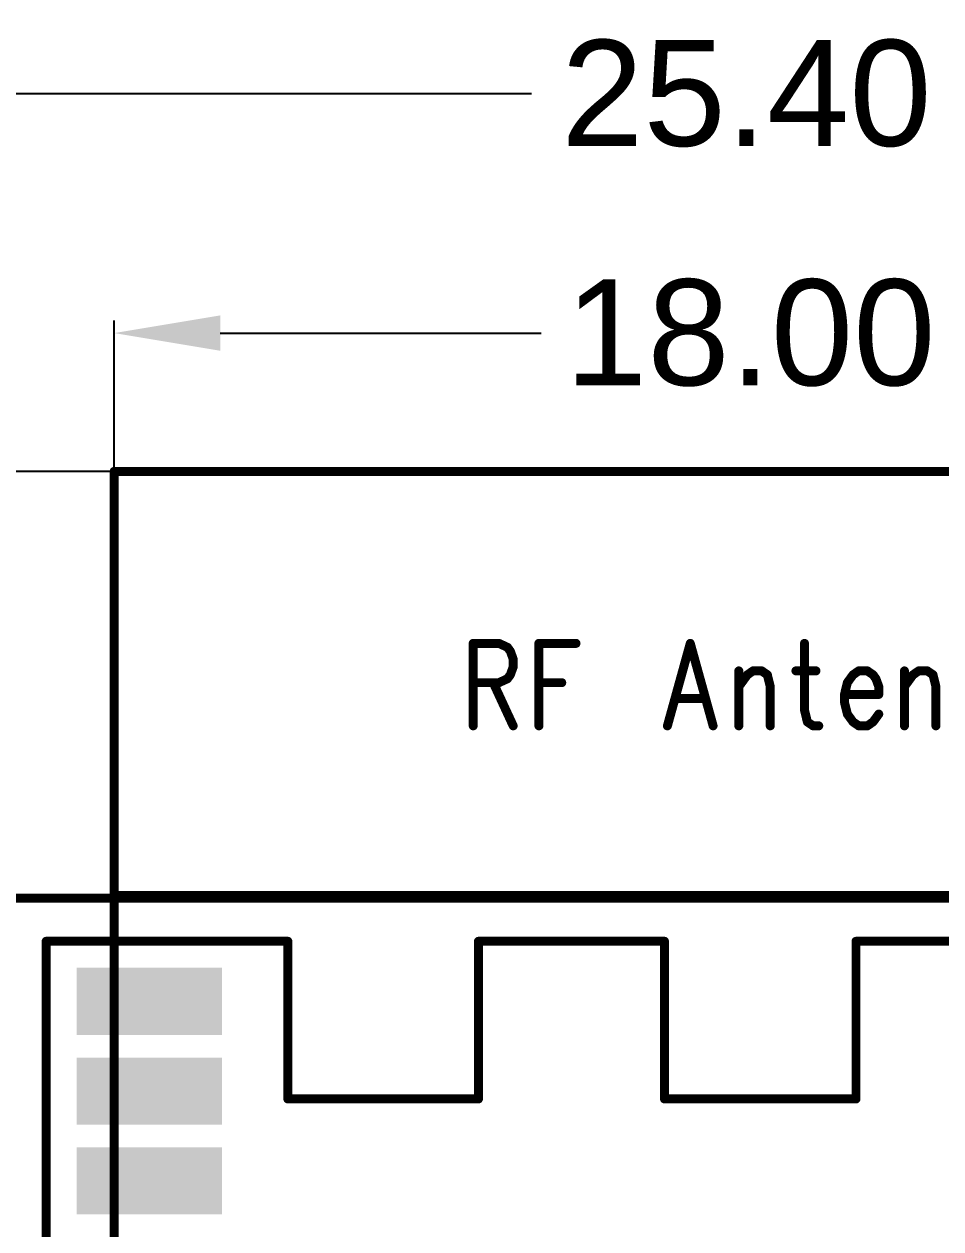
# Model space of a CAD drawing. Extents: x 491.8 to 537.2, y 395.3 to 465.5.
# Drawn here: x 503.73 to 516.7, y 443.58 to 460.63 of the extents above; entities that cross this region are included whole.
import ezdxf

# ---------------------------------------------------------------- set-up
doc = ezdxf.new("R2010")
doc.units = 0
doc.header["$MEASUREMENT"] = 0
doc.layers.get('0').update_dxf_attribs({"linetype": 'CONTINUOUS'})
doc.layers.get('Defpoints').update_dxf_attribs({"linetype": 'CONTINUOUS'})
doc.layers.add('SILKSCREENTOP_P', color=251, linetype='CONTINUOUS')
doc.styles.get("Standard").update_dxf_attribs({"font": 'arial.ttf'})
doc.dimstyles.get("Standard").update_dxf_attribs({"dimtxt": 1.5, "dimasz": 1.5, "dimexe": 0.18, "dimexo": 0, "dimgap": 0.5, "dimtad": 0, "dimtih": 1, "dimtoh": 1, "dimzin": 0, "dimdsep": 46, "dimtxsty": 'Standard', "dimcen": 0.09, "dimadec": 0, "dimazin": 0, "dimtfac": 1, "dimtofl": 0, "dimtmove": 2, "dimatfit": 3, "dimfxl": 1, "dimtolj": 1, "dimtzin": 0, "dimarcsym": 0})

# ---------------------------------------------------------------- blocks, each defined once
blk = doc.blocks.new('ROUND_17')
at = {"const_width": 0.0635}
blk.add_lwpolyline([(-0.03175, 0, 1), (0.03175, 0, 1)], format="xyb", close=True, dxfattribs=at)
blk = doc.blocks.new('RECTANGLE_23')
blk.add_solid([(1.025398, 0.47536), (1.025398, -0.47536), (-1.025398, 0.47536), (-1.025398, -0.47536)])
blk = doc.blocks.new('*D57')
at = {"color": 0, "linetype": 'Continuous', "lineweight": -2}
for p, q in [((505, 454.268), (505, 456.437)), ((523, 454.268), (523, 456.437)), ((506.5, 456.257), (511.042, 456.257)), ((521.5, 456.257), (516.958, 456.257))]:
    blk.add_line(p, q, dxfattribs=at)
at = {"color": 0, "linetype": 'Continuous'}
for points in [[(506.5, 456.507), (506.5, 456.007), (505, 456.257)], [(521.5, 456.507), (521.5, 456.007), (523, 456.257)]]:
    blk.add_solid(points, dxfattribs=at)
at = {"layer": 'Defpoints', "color": 0, "linetype": 'Continuous'}
for p in [(523, 456.257), (505, 454.268), (523, 454.268)]:
    blk.add_point(p, dxfattribs=at)
at = {"color": 0, "linetype": 'Continuous', "insert": (514, 456.257), "char_height": 1.5, "attachment_point": 5}
blk.add_mtext('\\A1;18.00', dxfattribs=at)
blk = doc.blocks.new('*D58')
at = {"color": 0, "linetype": 'Continuous', "lineweight": -2}
for p, q in [((501.245, 447.01), (501.245, 459.825)), ((526.645, 447.01), (526.645, 459.825)), ((502.745, 459.645), (510.904, 459.645)), ((525.145, 459.645), (516.986, 459.645))]:
    blk.add_line(p, q, dxfattribs=at)
at = {"color": 0, "linetype": 'Continuous'}
for points in [[(502.745, 459.895), (502.745, 459.395), (501.245, 459.645)], [(525.145, 459.895), (525.145, 459.395), (526.645, 459.645)]]:
    blk.add_solid(points, dxfattribs=at)
at = {"layer": 'Defpoints', "color": 0, "linetype": 'Continuous'}
for p in [(526.645, 459.645), (501.245, 447.01), (526.645, 447.01)]:
    blk.add_point(p, dxfattribs=at)
at = {"color": 0, "linetype": 'Continuous', "insert": (513.945, 459.645), "char_height": 1.5, "attachment_point": 5}
blk.add_mtext('\\A1;25.40', dxfattribs=at)
blk = doc.blocks.new('*D59')
at = {"color": 0, "linetype": 'Continuous', "lineweight": -2}
for p, q in [((505.032, 454.3), (499.687, 454.3)), ((499.867, 452.8), (499.867, 449.76)), ((501.032, 448.26), (499.687, 448.26))]:
    blk.add_line(p, q, dxfattribs=at)
at = {"color": 0, "linetype": 'Continuous'}
for points in [[(499.617, 452.8), (500.117, 452.8), (499.867, 454.3)], [(499.617, 449.76), (500.117, 449.76), (499.867, 448.26)]]:
    blk.add_solid(points, dxfattribs=at)
at = {"layer": 'Defpoints', "color": 0, "linetype": 'Continuous'}
for p in [(505.032, 454.3), (499.867, 448.26), (501.032, 448.26)]:
    blk.add_point(p, dxfattribs=at)
at = {"color": 0, "linetype": 'Continuous', "insert": (497.254, 451.28), "char_height": 1.5, "attachment_point": 5}
blk.add_mtext('\\A1;6.04', dxfattribs=at)

msp = doc.modelspace()

# ---------------------------------------------------------------- linework, layer by layer
at = {"const_width": 0.127}
msp.add_lwpolyline([(501.000014, 448.259962), (526.940018, 448.259962)], dxfattribs=at)
at = {"layer": 'SILKSCREENTOP_P', "const_width": 0.127}
for points in [[(505.000006, 454.300082), (522.99997, 454.300082)], [(505.000006, 428.800006), (505.000006, 454.300082)], [(510.080006, 451.865746), (510.080006, 450.69887)], [(510.080006, 451.865746), (510.443734, 451.865746)], [(510.443734, 451.865746), (510.564892, 451.81012)], [(510.564892, 451.81012), (510.605278, 451.754494)], [(510.605278, 451.754494), (510.645664, 451.643496)], [(511.009392, 451.865746), (511.009392, 450.69887)], [(511.009392, 451.865746), (511.534664, 451.865746)], [(513.15112, 451.865746), (512.827778, 450.69887)], [(513.15112, 451.865746), (513.474462, 450.69887)], [(514.767576, 451.865746), (514.767576, 450.92112)], [(510.645664, 451.643496), (510.645664, 451.532244)], [(510.605278, 451.421246), (510.564892, 451.36562)], [(510.645664, 451.532244), (510.605278, 451.421246)], [(513.837936, 451.476872), (513.837936, 450.69887)], [(513.837936, 451.254622), (513.959348, 451.421246)], [(513.959348, 451.421246), (514.04012, 451.476872)], [(514.04012, 451.476872), (514.161278, 451.476872)], [(514.161278, 451.476872), (514.24205, 451.421246)], [(514.24205, 451.421246), (514.282436, 451.254622)], [(514.646164, 451.476872), (514.92912, 451.476872)], [(515.454392, 451.421246), (515.37362, 451.309994)], [(515.535164, 451.476872), (515.454392, 451.421246)], [(515.656576, 451.476872), (515.535164, 451.476872)], [(515.737348, 451.421246), (515.656576, 451.476872)], [(515.777734, 451.36562), (515.737348, 451.421246)], [(516.181848, 451.476872), (516.181848, 450.69887)], [(516.181848, 451.254622), (516.303006, 451.421246)], [(516.303006, 451.421246), (516.383778, 451.476872)], [(516.383778, 451.476872), (516.504936, 451.476872)], [(516.504936, 451.476872), (516.585962, 451.421246)], [(516.585962, 451.421246), (516.626348, 451.254622)], [(510.443734, 451.309994), (510.080006, 451.309994)], [(510.362962, 451.309994), (510.645664, 450.69887)], [(510.564892, 451.36562), (510.443734, 451.309994)], [(511.009392, 451.309994), (511.332734, 451.309994)], [(514.282436, 451.254622), (514.282436, 450.69887)], [(515.37362, 451.309994), (515.333234, 451.14337)], [(515.81812, 451.254622), (515.777734, 451.36562)], [(515.81812, 451.14337), (515.81812, 451.254622)], [(516.626348, 451.254622), (516.626348, 450.69887)], [(512.948936, 451.087744), (513.35305, 451.087744)], [(515.333234, 451.14337), (515.81812, 451.14337)], [(515.333234, 451.14337), (515.333234, 451.032372)], [(514.767576, 450.92112), (514.807962, 450.754496)], [(515.333234, 451.032372), (515.37362, 450.865494)], [(514.807962, 450.754496), (514.888734, 450.69887)], [(515.37362, 450.865494), (515.454392, 450.754496)], [(515.454392, 450.754496), (515.535164, 450.69887)], [(515.656576, 450.69887), (515.737348, 450.754496)], [(515.737348, 450.754496), (515.81812, 450.865494)], [(514.888734, 450.69887), (514.969506, 450.69887)], [(515.535164, 450.69887), (515.656576, 450.69887)], [(505.000006, 448.29857), (522.995906, 448.29857)], [(504.037854, 447.650108), (504.037854, 423.141648)], [(507.457456, 447.650108), (504.037854, 447.650108)], [(507.457456, 445.418972), (507.457456, 447.650108)], [(512.786376, 447.650108), (510.15392, 447.650108)], [(510.15392, 447.650108), (510.15392, 445.418972)], [(512.786376, 445.418972), (512.786376, 447.650108)], [(518.198608, 447.650108), (515.496048, 447.650108)], [(515.496048, 447.650108), (515.496048, 445.418972)], [(510.15392, 445.418972), (507.457456, 445.418972)], [(515.496048, 445.418972), (512.786376, 445.418972)]]:
    msp.add_lwpolyline(points, dxfattribs=at)

# ---------------------------------------------------------------- block references
for p in [(505.495306, 446.79997), (505.499878, 446.79997), (505.495306, 445.52997), (505.499878, 445.52997), (505.495306, 444.25997), (505.499878, 444.25997)]:
    msp.add_blockref('RECTANGLE_23', p)
at = {"layer": 'SILKSCREENTOP_P'}
for p in [(505.000006, 454.300082), (505.000006, 454.300082), (510.080006, 451.865746), (510.080006, 451.865746), (510.443734, 451.865746), (510.564892, 451.81012), (510.605278, 451.754494), (511.009392, 451.865746), (511.009392, 451.865746), (511.534664, 451.865746), (513.15112, 451.865746), (513.15112, 451.865746), (514.767576, 451.865746), (510.645664, 451.643496), (510.605278, 451.421246), (510.645664, 451.532244), (513.837936, 451.476872), (513.959348, 451.421246), (514.04012, 451.476872), (514.161278, 451.476872), (514.24205, 451.421246), (514.646164, 451.476872), (514.92912, 451.476872), (515.454392, 451.421246), (515.535164, 451.476872), (515.656576, 451.476872), (515.737348, 451.421246), (516.181848, 451.476872), (516.303006, 451.421246), (516.383778, 451.476872), (516.504936, 451.476872), (516.585962, 451.421246), (510.080006, 451.309994), (510.362962, 451.309994), (510.443734, 451.309994), (510.564892, 451.36562), (511.009392, 451.309994), (511.332734, 451.309994), (513.837936, 451.254622), (514.282436, 451.254622), (515.37362, 451.309994), (515.777734, 451.36562), (515.81812, 451.254622), (516.181848, 451.254622), (516.626348, 451.254622), (512.948936, 451.087744), (513.35305, 451.087744), (515.333234, 451.14337), (515.333234, 451.14337), (515.81812, 451.14337), (514.767576, 450.92112), (515.333234, 451.032372), (514.807962, 450.754496), (515.37362, 450.865494), (515.454392, 450.754496), (515.737348, 450.754496), (515.81812, 450.865494), (510.080006, 450.69887), (510.645664, 450.69887), (511.009392, 450.69887), (512.827778, 450.69887), (513.474462, 450.69887), (513.837936, 450.69887), (514.282436, 450.69887), (514.888734, 450.69887), (514.969506, 450.69887), (515.535164, 450.69887), (515.656576, 450.69887), (516.181848, 450.69887), (516.626348, 450.69887), (505.000006, 448.29857), (504.037854, 447.650108), (504.037854, 447.650108), (507.457456, 447.650108), (510.15392, 447.650108), (512.786376, 447.650108), (515.496048, 447.650108), (507.457456, 445.418972), (510.15392, 445.418972), (512.786376, 445.418972), (515.496048, 445.418972)]:
    msp.add_blockref('ROUND_17', p, dxfattribs=at)

# ---------------------------------------------------------------- dimensions: what is measured, and where the dimension line sits
at = {"linetype": 'Continuous'}
for base, p1, p2, picture, middle in [((526.644616, 459.645051), (501.244616, 447.010282), (526.644616, 447.010282), '*D58', (513.944616, 459.645051)), ((522.99997, 456.256651), (505.000006, 454.268332), (522.99997, 454.268332), '*D57', (513.999988, 456.256651))]:
    dim = msp.add_linear_dim(base=base, p1=p1, p2=p2, dimstyle='Standard', dxfattribs=at)
    dim.commit()
    dim.dimension.update_dxf_attribs({"geometry": picture, "text_midpoint": middle})
dim = msp.add_linear_dim(base=(499.867079, 448.259962), p1=(505.031756, 454.300082), p2=(501.031764, 448.259962), angle=90, dimstyle='Standard', dxfattribs=at)
dim.commit()
dim.dimension.update_dxf_attribs({"geometry": '*D59', "text_midpoint": (497.253997, 451.280022), "dimtype": 160})

doc.saveas('drawing.dxf')
